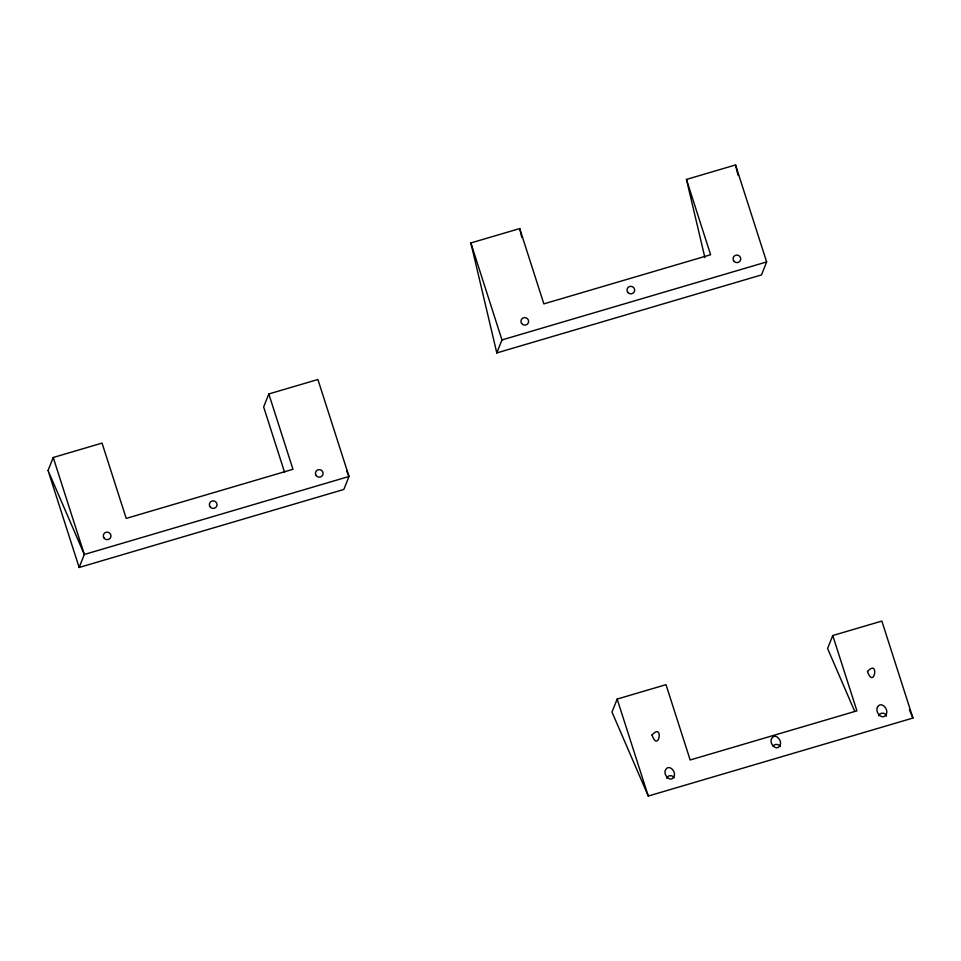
<?xml version="1.0" encoding="UTF-8"?>
<svg xmlns="http://www.w3.org/2000/svg" width="961" height="961" viewBox="0 0 961 961"><rect width="100%" height="100%" fill="white"/><g stroke="black" fill="none" stroke-linecap="round" stroke-linejoin="round"><path stroke-width="1.44" d="M666.658 778.29C667.487 774.902 672.808 774.77 674.154 777.845M878.774 715.777C879.663 712.029 885.982 712.377 886.498 716.173M48.05 470.494L53.227 457.496L102.058 443.105L126.215 518.411L292.961 469.28L268.816 393.962L317.899 379.499L349.011 476.476L343.834 489.461L79.15 567.47L48.05 470.494L84.328 554.473L79.15 567.47M268.816 393.962L263.638 406.959L284.6 472.331M496.801 352.927L501.966 339.93L470.866 242.953L519.709 228.562L543.866 303.88L710.611 254.737L686.454 179.431L735.549 164.956L766.65 261.933L761.484 274.93L496.801 352.927L470.866 242.953M832.755 635.533L856.912 710.852L690.166 759.983L666.009 684.676L617.166 699.067L611.989 712.065L648.267 796.044L912.95 718.047L881.85 621.07L832.755 635.533L827.577 648.531L854.581 711.032M773.016 746.216C774.542 743.586 778.963 743.838 780.212 746.589M501.966 339.93L766.65 261.933M909.382 709.783L912.95 718.047M346.633 470.962L349.011 476.476L84.328 554.473L53.227 457.496M617.166 699.067L648.267 796.044M735.549 164.956L737.94 175.082M686.454 179.431L704.893 257.596M519.709 228.562L521.763 237.247M652.002 734.973C658.597 753.868 664.243 721.783 652.002 734.973M867.495 671.475C874.09 690.358 879.735 658.273 867.495 671.475M665.456 770.109C662.922 775.119 670.982 783.239 674.009 776.488C676.556 771.467 668.484 763.358 665.456 770.109M771.527 738.853C768.98 743.862 777.053 751.982 780.08 745.231C782.614 740.21 774.554 732.102 771.527 738.853M877.393 707.452C874.738 712.69 883.159 721.158 886.318 714.119C888.973 708.882 880.552 700.413 877.393 707.452M103.896 537.872A3.844 3.76 21.7 0 0 110.539 537.679A3.844 3.76 21.7 0 0 106.959 532.13A3.844 3.76 21.7 0 0 103.896 537.872M316.025 475.359A3.844 3.76 21.7 0 0 322.656 475.178A3.844 3.76 21.7 0 0 319.076 469.617A3.844 3.76 21.7 0 0 316.025 475.359M209.954 506.615A3.844 3.76 21.7 0 0 216.597 506.435A3.844 3.76 21.7 0 0 213.018 500.873A3.844 3.76 21.7 0 0 209.954 506.615M521.547 323.328A3.844 3.76 21.7 0 0 528.178 323.148A3.844 3.76 21.7 0 0 524.61 317.586A3.844 3.76 21.7 0 0 521.547 323.328M733.663 260.815A3.844 3.76 21.7 0 0 740.306 260.635A3.844 3.76 21.7 0 0 736.727 255.073A3.844 3.76 21.7 0 0 733.663 260.815M627.605 292.072A3.844 3.76 21.7 0 0 634.236 291.892A3.844 3.76 21.7 0 0 630.668 286.33A3.844 3.76 21.7 0 0 627.605 292.072"/></g></svg>
